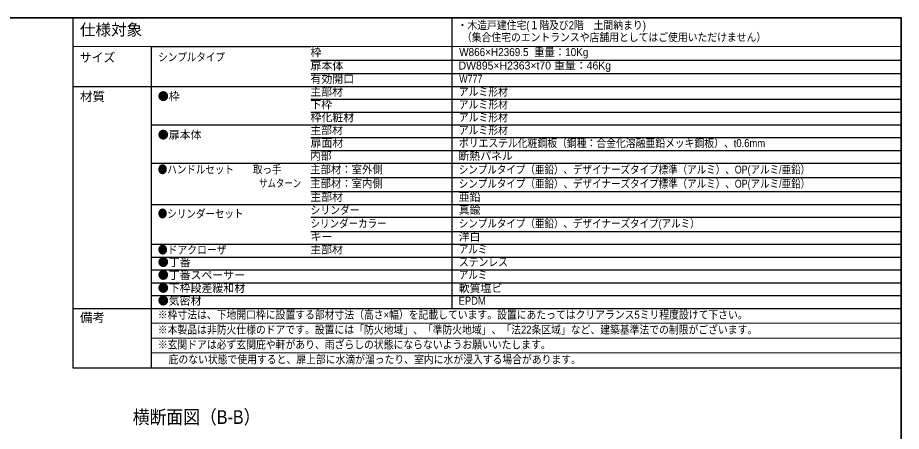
# Model space of a CAD drawing. Units: millimetres, scale not verified. Extents: x -909 to 909, y -457 to 457.
# Drawn here: x -276 to 332, y 131 to 416 of the extents above; entities that cross this region are included whole.
import ezdxf
from ezdxf.enums import TextEntityAlignment as Align

# ---------------------------------------------------------------- set-up
doc = ezdxf.new("R2010")
doc.units = ezdxf.units.MM
doc.header["$LTSCALE"] = 5
doc.layers.add('0-0_1図面枠', color=7, linetype='Continuous', lineweight=20)
doc.layers.add('0-1_3一般', color=7, linetype='Continuous', lineweight=15)
doc.styles.add('ＭＳ Ｐゴシック', font='')
doc.styles.get('ＭＳ Ｐゴシック').set_extended_font_data('MS PGothic')

# ---------------------------------------------------------------- blocks, each defined once
blk = doc.blocks.new('グループ-2')
at = {"layer": '0-0_1図面枠', "lineweight": 35}
blk.add_lwpolyline([(-3000, 2077.5), (3000, 2077.5), (3000, -2077.5), (-3000, -2077.5)], close=True, dxfattribs=at)
blk = doc.blocks.new('図面枠')
at = {"layer": '0-0_1図面枠'}
blk.add_blockref('グループ-2', (0, 0), dxfattribs=at)
blk = doc.blocks.new('グループ-81')
at = {"layer": '0-1_3一般', "lineweight": 25}
for p, q in [((150, 2077.5), (3000, 2077.5)), ((1453.3, 2077.5), (1453.3, 1077.42)), ((419.46, 1977.74), (968.31, 1977.74)), ((419.46, 1977.74), (419.46, 872.67)), ((968.31, 1931.57), (3000, 1931.57)), ((968.31, 1797.06), (3000, 1797.06)), ((968.31, 1752.93), (3000, 1752.93)), ((968.31, 1664.66), (3000, 1664.66)), ((968.31, 1620.53), (3000, 1620.53)), ((968.31, 1527.76), (3000, 1527.76)), ((968.31, 1479.13), (3000, 1479.13)), ((968.31, 1390.86), (3000, 1390.86)), ((968.31, 1342.22), (3000, 1342.22)), ((150, 1077.42), (3000, 1077.42)), ((150, 872.67), (3000, 872.67))]:
    blk.add_line(p, q, dxfattribs=at)
at = {"layer": '0-1_3一般'}
for p, q in [((150, 1977.74), (419.46, 1977.74)), ((968.31, 1977.74), (3000, 1977.74))]:
    blk.add_line(p, q, dxfattribs=at)
at = {"layer": '0-1_3一般', "lineweight": 5}
for p, q in [((419.46, 1026.24), (3000, 1026.24)), ((419.46, 975.05), (3000, 975.05)), ((419.46, 923.86), (3000, 923.86))]:
    blk.add_line(p, q, dxfattribs=at)
at = {"layer": '0-1_3一般', "lineweight": 25}
for points in [[(150, 2077.5), (150, 1077.42), (150, 872.67)], [(3000, 2077.5), (3000, 1077.42), (3000, 872.67)], [(968.31, 1885.33), (1453.3, 1885.33), (3000, 1885.33)], [(150, 1841.2), (968.31, 1841.2), (3000, 1841.2)], [(419.46, 1708.8), (968.31, 1708.8), (3000, 1708.8)], [(419.46, 1576.4), (968.31, 1576.4), (3000, 1576.4)], [(419.46, 1434.99), (968.31, 1434.99), (3000, 1434.99)], [(419.46, 1298.09), (968.31, 1298.09), (3000, 1298.09)], [(419.46, 1253.96), (968.31, 1253.96), (3000, 1253.96)], [(419.46, 1209.82), (968.31, 1209.82), (3000, 1209.82)], [(419.46, 1165.69), (968.31, 1165.69), (3000, 1165.69)], [(419.46, 1121.56), (968.31, 1121.56), (3000, 1121.56)]]:
    blk.add_lwpolyline(points, dxfattribs=at)
at = {"layer": '0-1_3一般', "style": 'ＭＳ Ｐゴシック'}
for s, height, width, p in [('・木造戸建住宅(１階及び2階\u3000土間納まり)', 27.53, 0.9, (1473.14, 2029.43)), (' （集合住宅のエントランスや店舗用としてはご使用いただけません）', 27.51, 0.9, (1479.2, 1987.98)), ('W866×H2369.5  重量：10Kg', 27.51, 0.95, (1478.93, 1937.11)), ('サイズ', 31.44, 0.95, (173.44, 1915.51)), ('シンプルタイプ', 27.51, 0.85, (443.63, 1919.7)), ('W777', 27.51, 0.85, (1478.93, 1845.29)), ('アルミ形材', 27.53, 0.9, (1477.48, 1800.65)), ('アルミ形材', 27.53, 0.9, (1477.48, 1756.51)), ('アルミ形材', 27.53, 0.9, (1477.48, 1712.38)), ('アルミ形材', 27.53, 0.9, (1477.48, 1668.25)), ('ポリエステル化粧鋼板（鋼種：合金化溶融亜鉛メッキ鋼板）、t0.6mm', 27.51, 0.9, (1477.91, 1623.91)), ('●ハンドルセット\u3000\u3000取っ手', 27.51, 0.85, (441.91, 1533.1)), ('主部材：室外側', 27.51, 0.95, (966.32, 1533.47)), ('シンプルタイプ（亜鉛）、デザイナーズタイプ標準（アルミ）、OP(アルミ/亜鉛）', 27.51, 0.85, (1477.48, 1532.81)), ('\u3000\u3000\u3000\u3000\u3000\u3000\u3000\u3000\u3000\u3000\u3000サムターン', 27.51, 0.75, (472.79, 1485.87)), ('主部材：室内側', 27.51, 0.95, (966.32, 1484.83)), ('シンプルタイプ（亜鉛）、デザイナーズタイプ標準（アルミ）、OP(アルミ/亜鉛）', 27.51, 0.85, (1477.48, 1484.17)), ('シリンダー', 27.51, 0.9, (967.49, 1393.59)), ('●シリンダーセット', 27.51, 0.85, (441.91, 1380.87)), ('シリンダーカラー', 27.51, 0.85, (967.49, 1347.27)), ('シンプルタイプ（亜鉛）、デザイナーズタイプ(アルミ）', 27.51, 0.85, (1477.48, 1347.27)), ('●ドアクローザ', 27.51, 0.9, (441.91, 1256.54)), ('アルミ', 27.51, 0.85, (1477.48, 1258.63)), ('ステンレス', 27.51, 0.9, (1477.76, 1214.65)), ('アルミ', 27.51, 0.85, (1477.48, 1170.37)), ('EPDM', 27.51, 0.9, (1476.74, 1081.51)), ('※枠寸法は、下地開口枠に設置する部材寸法（高さ×幅）を記載しています。設置にあたってはクリアランス5ミリ程度設けて下さい。', 27.51, 0.9, (441.91, 1033.36)), ('※本製品は非防火仕様のドアです。設置には「防火地域」、「準防火地域」、「法22条区域」など、建築基準法での制限がございます。', 27.51, 0.9, (441.91, 981.95)), ('※玄関ドアは必ず玄関庇や軒があり、雨ざらしの状態にならないようお願いいたします。', 27.53, 0.9, (441.91, 930.55)), ('\u3000庇のない状態で使用すると、扉上部に水滴が溜ったり、室内に水が浸入する場合があります。', 27.51, 0.9, (445.36, 879.72))]:
    blk.add_text(s, height=height, dxfattribs=dict(at, width=width)).set_placement(p, align=Align.BOTTOM_LEFT)
for s, height, p in [('仕様対象', 39.31, (173.65, 2004.74)), ('枠', 27.53, (967.18, 1936.11)), ('扉本体', 27.53, (967.49, 1890.05)), ('DW895×H2363×t70 重量：46Kg', 27.51, (1476.74, 1890.9)), ('有効開口', 27.53, (967.18, 1844.65)), ('材質', 31.44, (174.42, 1781.11)), ('●枠', 27.53, (441.91, 1784.73)), ('主部材', 27.53, (966.32, 1800.58)), ('下枠', 27.53, (966.47, 1756.45)), ('枠化粧材', 27.53, (967.18, 1712.32)), ('主部材', 27.53, (966.32, 1668.18)), ('●扉本体', 27.53, (441.91, 1652.2)), ('扉面材', 27.53, (967.49, 1624.48)), ('内部', 27.53, (965.03, 1579.92)), ('断熱パネル', 27.51, (1475.88, 1579.84)), ('主部材', 27.53, (966.32, 1438.51)), ('亜鉛', 27.53, (1476.9, 1438.37)), ('真鍮', 27.53, (1476.9, 1394.38)), ('キー', 27.51, (967.33, 1301.53)), ('洋白', 27.53, (1477.05, 1301.67)), ('主部材', 27.53, (966.32, 1257.48)), ('●丁番', 27.53, (441.91, 1213.7)), ('●丁番スペーサー', 27.51, (441.91, 1169.57)), ('●下枠段差緩和材', 27.53, (441.91, 1125.01)), ('軟質塩ビ', 27.51, (1477.33, 1124.49)), ('●気密材', 27.53, (441.91, 1081.51)), ('備考', 31.44, (173.97, 1020.58))]:
    blk.add_text(s, height=height, dxfattribs=at).set_placement(p, align=Align.BOTTOM_LEFT)

msp = doc.modelspace()

# ---------------------------------------------------------------- block references
at = {"layer": '0-0_1図面枠', "xscale": 0.2, "yscale": 0.2}
msp.add_blockref('図面枠', (-268.125, 0), dxfattribs=at)
at = {"layer": '0-1_3一般', "xscale": 0.2, "yscale": 0.2}
msp.add_blockref('グループ-81', (-268.125, 0), dxfattribs=at)

# ---------------------------------------------------------------- texts
at = {"layer": '0-1_3一般', "style": 'ＭＳ Ｐゴシック', "width": 0.9}
msp.add_text('横断面図（B-B）', height=9.421, dxfattribs=at).set_placement((-196.984, 133.146), align=Align.BOTTOM_LEFT)

doc.saveas('drawing.dxf')
